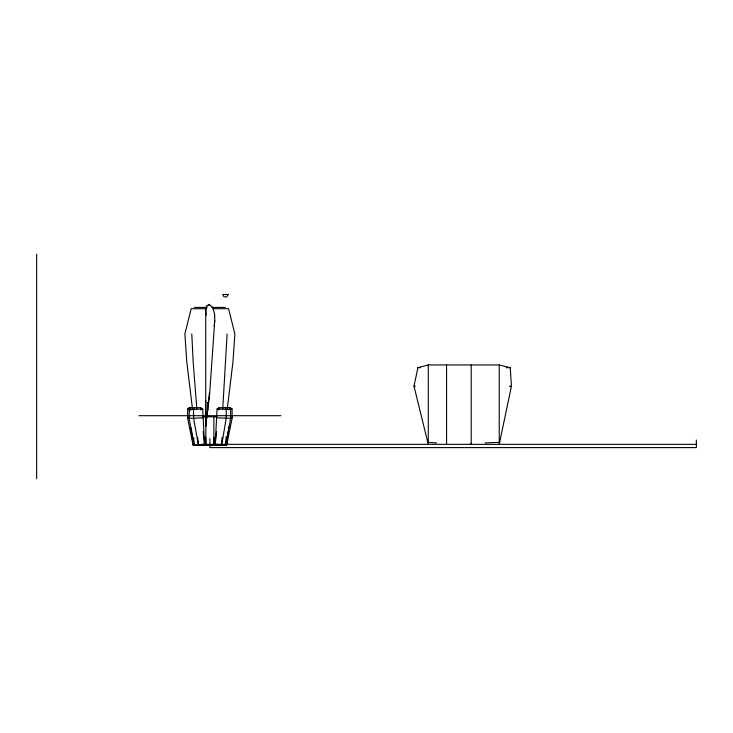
<?xml version="1.0" encoding="UTF-8"?>
<svg xmlns="http://www.w3.org/2000/svg" width="733" height="733" viewBox="0 0 733 733"><rect width="100%" height="100%" fill="white"/><g stroke="black" fill="none" stroke-linecap="round" stroke-linejoin="round"><path stroke-width="1.1" d="M205.716 419.597L205.716 426.02L209.482 396.223L214.76 320.486L214.632 314.539L212.946 307.548L208.969 304.397L206.679 306.11L205.716 308.52L205.716 426.02M205.716 418.873L205.79 400.429M214.073 437.225L213.88 445.343L198.835 445.041M187.556 417.764L187.712 408.959L189.16 407.704L200.668 407.704L202.693 408.959L204.571 445.013L198.46 445.343L193.054 445.013L187.556 417.764L192.037 418.341L203.362 417.764M209.464 392.595L205.716 424.847L206.285 415.391M215.19 445.013L217.069 408.959L219.085 407.704L230.602 407.704L232.049 408.959L232.205 417.764L226.699 445.013L215.19 445.013L216.611 431.453M222.74 408.822L227.12 333.964M212.891 308.401L212.946 307.548M218.855 409.967L219.085 407.704M222.126 437.427L221.302 445.343L225.837 445.004L226.891 444.07M226.24 436.3L225.297 445.343L225.837 445.004L230.629 418.341L230.538 409.5L229.191 408.034M226.699 445.013L228.119 431.453M228.357 429.19L228.595 426.927M214.384 316.766L214.632 314.539M214.082 325.718L214.164 325.058M214.412 323.097L214.76 320.486M227.248 409.142L232.947 361.992L234.872 333.964L228.577 308.721L212.854 308.721M207.833 404.167L208.007 402.93M207.796 403.608L207.952 402.509M428.274 364.952L428.274 444.354L414.008 386.218L417.892 367.673L428.274 364.952L499.237 364.952L510.25 367.673L511.432 386.218L499.237 444.354L499.237 364.952M194.566 408.034L193.494 409.5L193.594 418.341L198.46 445.343L197.635 437.427M232.205 417.764L229.127 418.341L216.4 417.764M232.049 408.959L230.244 409.5M217.756 444.537L206.843 445.004L202.006 444.537M204.525 444.07C200.815 444.07 195.995 446.589 192.861 444.07M485.118 442.915L499.659 442.338M202.693 408.959L192.064 409.5L187.712 408.959M220.917 445.041L213.88 445.343L213.88 417.077M194.447 307.429L207.008 307.429M211.791 307.429L225.315 307.429M206.724 308.721L191.185 308.721L184.89 333.964L186.814 361.992L192.513 409.142M417.892 367.673L420.467 367.673M506.191 367.673L510.25 367.673M414.008 386.218L415.235 386.218M509.508 386.218L511.432 386.218M229.686 409.5L217.069 408.959M207.338 409.5L208.438 409.5M138.922 415.693L280.84 415.693M202.986 416.793L216.776 416.793M204.214 444.354L696.35 444.354M427.779 442.338L436.566 442.915M215.236 444.07L221.742 445.004L226.167 418.341L226.268 409.5L225.196 408.034M470.568 443.483L471.209 444.354L471.209 364.952M200.668 407.704L200.906 409.967M203.151 431.453L204.571 445.013M190.8 410.297L190.562 408.034L189.224 409.5L189.132 418.341L193.924 445.004L194.465 445.343L193.631 437.427M189.16 407.704L189.517 411.094M191.286 428.054L193.054 445.013M196.82 408.822L193.182 361.992L191.789 333.964M206.101 315.153L205.716 308.52M206.679 306.11L206.733 307.402M205.68 437.225L205.881 445.343L205.881 417.077M696.35 440.011L696.35 447.606L209.876 447.606L209.876 438.572M446.571 364.952L446.571 444.354M208.969 304.397L208.969 305.285M36.65 254.223L36.65 478.777M228.137 294.51L226.772 296.883L224.041 296.883L222.667 294.51L228.137 294.51"/></g></svg>
